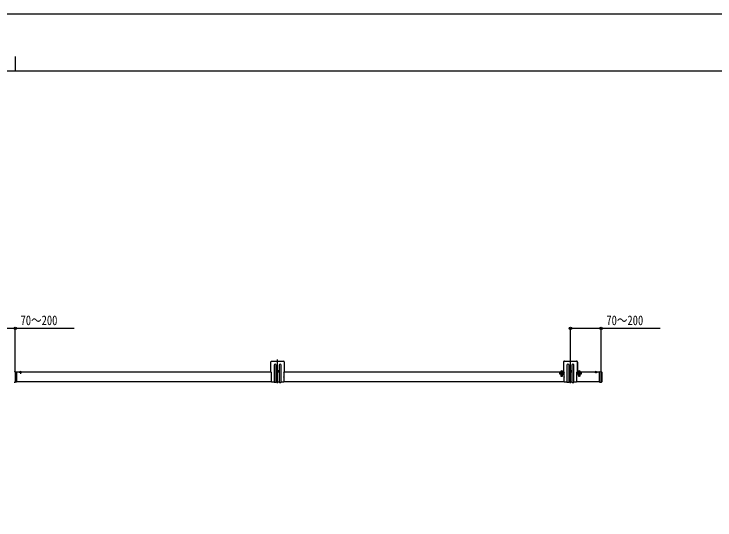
# Model space of a CAD drawing. Units: millimetres, scale not verified. Extents: x -4205 to 4205, y -2970 to 2970.
# Drawn here: x -9 to 2384, y 1243 to 2970 of the extents above; entities that cross this region are included whole.
import ezdxf
from ezdxf.enums import TextEntityAlignment as Align

# ---------------------------------------------------------------- set-up
doc = ezdxf.new("R2010")
doc.units = ezdxf.units.MM
doc.header["$LTSCALE"] = 16
for name, color, linetype in [('0-2_YKK_A1', 4, 'Continuous'), ('0-3_YKK_D', 6, 'Continuous'), ('0-4_YKK_ZWAK', 7, 'Continuous')]:
    doc.layers.add(name, color=color, linetype=linetype)
doc.styles.add('ＭＳ ゴシック', font='')
doc.styles.get('ＭＳ ゴシック').set_extended_font_data('MS Gothic')

msp = doc.modelspace()

# ---------------------------------------------------------------- linework, layer by layer
at = {"layer": '0-2_YKK_A1'}
for p, q in [((867.52, 1747.06), (867.52, 1782.56)), ((870.02, 1785.06), (911.02, 1785.06)), ((878.52, 1771.26), (878.52, 1713.56)), ((885.52, 1713.56), (885.52, 1771.26)), ((890.52, 1709.54), (890.52, 1790.71)), ((895.52, 1771.26), (895.52, 1713.56)), ((902.52, 1713.56), (902.52, 1771.26)), ((913.52, 1782.56), (913.52, 1747.06)), ((1866.52, 1782.06), (1866.52, 1750.06)), ((1867.52, 1747.06), (1867.52, 1782.56)), ((1870.02, 1785.06), (1911.02, 1785.06)), ((1878.52, 1771.26), (1878.52, 1713.56)), ((1885.52, 1713.56), (1885.52, 1771.26)), ((1890.52, 1709.54), (1890.52, 1790.71)), ((1895.52, 1771.26), (1895.52, 1713.56)), ((1902.52, 1713.56), (1902.52, 1771.26)), ((1913.52, 1782.56), (1913.52, 1747.06)), ((1914.52, 1782.06), (1914.52, 1750.06)), ((-4.98, 1749.31), (-9.29, 1749.05)), ((-4.98, 1748.32), (-4.98, 1713.81)), ((867.52, 1747.06), (-0.48, 1747.06)), ((8.92, 1747.06), (16.12, 1747.06)), ((10.47, 1749.03), (11.37, 1747.22)), ((12.52, 1746.61), (11.37, 1747.22)), ((12.52, 1750.56), (12.52, 1741.41)), ((12.52, 1746.61), (13.66, 1747.22)), ((14.57, 1749.03), (13.66, 1747.22)), ((867.52, 1747.06), (869.52, 1747.06)), ((869.52, 1746.78), (869.52, 1747.06)), ((886.27, 1750.26), (894.77, 1750.26)), ((889.27, 1749.85), (888.44, 1749.85)), ((890.52, 1746.01), (890.52, 1754.51)), ((891.76, 1750.68), (892.59, 1750.68)), ((911.52, 1747.06), (911.52, 1746.78)), ((911.52, 1747.06), (913.52, 1747.06)), ((1867.52, 1747.06), (913.52, 1747.06)), ((1852.52, 1749.06), (1865.52, 1749.06)), ((1852.52, 1747.56), (1852.52, 1749.06)), ((1852.52, 1747.56), (1865.52, 1747.56)), ((1855.52, 1747.36), (1855.52, 1747.06)), ((1865.52, 1747.36), (1855.52, 1747.36)), ((1858.27, 1747.06), (1855.52, 1747.06)), ((1856.54, 1749.06), (1864.5, 1749.06)), ((1857.27, 1747.06), (1857.27, 1746.56)), ((1858.27, 1736.11), (1858.27, 1747.36)), ((1858.44, 1751.14), (1859.37, 1749.28)), ((1858.52, 1747.66), (1858.66, 1748.48)), ((1862.52, 1747.66), (1858.52, 1747.66)), ((1858.52, 1747.66), (1858.52, 1734.46)), ((1858.9, 1747.66), (1858.66, 1748.68)), ((1858.9, 1747.66), (1858.9, 1733.71)), ((1859.37, 1749.28), (1860.52, 1748.67)), ((1860.52, 1752.56), (1860.52, 1732.6)), ((1861.66, 1749.28), (1860.52, 1748.67)), ((1862.59, 1751.14), (1861.66, 1749.28)), ((1862.14, 1747.66), (1862.38, 1748.68)), ((1862.14, 1747.66), (1862.14, 1733.71)), ((1862.52, 1747.66), (1862.38, 1748.48)), ((1862.52, 1747.66), (1862.52, 1734.46)), ((1862.77, 1735.86), (1862.77, 1747.36)), ((1867.52, 1747.06), (1869.52, 1747.06)), ((1869.52, 1746.78), (1869.52, 1747.06)), ((1886.27, 1750.26), (1894.77, 1750.26)), ((1889.27, 1749.85), (1888.44, 1749.85)), ((1890.52, 1746.01), (1890.52, 1754.51)), ((1891.76, 1750.68), (1892.59, 1750.68)), ((1911.52, 1747.06), (1911.52, 1746.78)), ((1911.52, 1747.06), (1913.52, 1747.06)), ((1989.02, 1747.06), (1913.52, 1747.06)), ((1915.52, 1749.06), (1928.52, 1749.06)), ((1915.52, 1747.56), (1928.52, 1747.56)), ((1915.52, 1747.36), (1915.52, 1747.06)), ((1925.52, 1747.36), (1915.52, 1747.36)), ((1918.27, 1747.06), (1915.52, 1747.06)), ((1916.54, 1749.06), (1924.5, 1749.06)), ((1917.27, 1747.06), (1917.27, 1746.56)), ((1918.27, 1736.11), (1918.27, 1747.36)), ((1918.44, 1751.14), (1919.37, 1749.28)), ((1918.52, 1747.66), (1918.66, 1748.48)), ((1922.52, 1747.66), (1918.52, 1747.66)), ((1918.52, 1747.66), (1918.52, 1734.46)), ((1918.9, 1747.66), (1918.66, 1748.68)), ((1918.9, 1747.66), (1918.9, 1733.71)), ((1919.37, 1749.28), (1920.52, 1748.67)), ((1920.52, 1752.56), (1920.52, 1732.6)), ((1921.66, 1749.28), (1920.52, 1748.67)), ((1922.59, 1751.14), (1921.66, 1749.28)), ((1922.14, 1747.66), (1922.38, 1748.68)), ((1922.14, 1747.66), (1922.14, 1733.71)), ((1922.52, 1747.66), (1922.38, 1748.48)), ((1922.52, 1747.66), (1922.52, 1734.46)), ((1922.77, 1735.86), (1922.77, 1747.36)), ((1928.52, 1747.56), (1928.52, 1749.06)), ((1973.92, 1747.06), (1981.12, 1747.06)), ((1975.47, 1749.03), (1976.37, 1747.22)), ((1977.52, 1746.61), (1976.37, 1747.22)), ((1977.52, 1750.56), (1977.52, 1743.99)), ((1977.52, 1746.61), (1978.66, 1747.22)), ((1979.57, 1749.03), (1978.66, 1747.22)), ((1989.02, 1748.31), (1989.02, 1749)), ((1989.02, 1713.81), (1989.02, 1748.31)), ((1989.34, 1749.3), (1996.08, 1748.88)), ((1995.02, 1711.96), (1995.02, 1750.29)), ((1997.02, 1747.88), (1997.02, 1714.24)), ((869.52, 1731.78), (869.52, 1745.35)), ((869.52, 1713.56), (869.52, 1730.35)), ((911.52, 1745.35), (911.52, 1731.78)), ((911.52, 1730.35), (911.52, 1713.56)), ((1853.77, 1740.76), (1853.77, 1745.26)), ((1866.77, 1740.76), (1853.77, 1740.76)), ((1857.52, 1739.26), (1856.27, 1740.76)), ((1858.52, 1739.26), (1857.52, 1739.26)), ((1862.52, 1734.46), (1858.52, 1734.46)), ((1859.22, 1733.06), (1858.52, 1734.46)), ((1861.82, 1733.06), (1859.22, 1733.06)), ((1859.52, 1736.86), (1859.52, 1744.36)), ((1859.52, 1743.86), (1861.52, 1743.86)), ((1860.77, 1743.76), (1860.27, 1743.76)), ((1860.77, 1742.26), (1860.27, 1742.26)), ((1861.52, 1736.86), (1861.52, 1744.36)), ((1862.52, 1734.46), (1861.82, 1733.06)), ((1862.77, 1744.51), (1862.77, 1743.01)), ((1864.27, 1743.01), (1862.77, 1743.01)), ((1864.02, 1739.26), (1863.02, 1739.26)), ((1865.27, 1740.76), (1864.02, 1739.26)), ((1866.77, 1740.76), (1867.77, 1743.26)), ((1869.52, 1731.78), (1869.52, 1745.35)), ((1869.52, 1713.56), (1869.52, 1730.35)), ((1911.52, 1745.35), (1911.52, 1731.78)), ((1911.52, 1730.35), (1911.52, 1713.56)), ((1913.77, 1740.76), (1913.77, 1745.26)), ((1926.77, 1740.76), (1913.77, 1740.76)), ((1917.52, 1739.26), (1916.27, 1740.76)), ((1918.52, 1739.26), (1917.52, 1739.26)), ((1922.52, 1734.46), (1918.52, 1734.46)), ((1919.22, 1733.06), (1918.52, 1734.46)), ((1921.82, 1733.06), (1919.22, 1733.06)), ((1919.52, 1736.86), (1919.52, 1744.36)), ((1919.52, 1743.86), (1921.52, 1743.86)), ((1920.77, 1743.76), (1920.27, 1743.76)), ((1920.77, 1742.26), (1920.27, 1742.26)), ((1921.52, 1736.86), (1921.52, 1744.36)), ((1922.52, 1734.46), (1921.82, 1733.06)), ((1922.77, 1744.51), (1922.77, 1743.01)), ((1924.27, 1743.01), (1922.77, 1743.01)), ((1924.02, 1739.26), (1923.02, 1739.26)), ((1925.27, 1740.76), (1924.02, 1739.26)), ((1926.77, 1740.76), (1927.77, 1743.26)), ((-9.29, 1713.08), (-4.98, 1712.81)), ((-4.98, 1712.81), (-4.98, 1713.81)), ((-0.67, 1713.08), (-4.98, 1712.81)), ((-0.48, 1715.06), (869.52, 1715.06)), ((-0.48, 1714.08), (-0.48, 1713.28)), ((878.52, 1713.56), (869.52, 1713.56)), ((884.52, 1712.56), (879.52, 1712.56)), ((895.52, 1713.56), (885.52, 1713.56)), ((896.52, 1712.56), (901.52, 1712.56)), ((911.52, 1713.56), (902.52, 1713.56)), ((911.52, 1715.06), (1869.52, 1715.06)), ((1878.52, 1713.56), (1869.52, 1713.56)), ((1884.52, 1712.56), (1879.52, 1712.56)), ((1895.52, 1713.56), (1885.52, 1713.56)), ((1896.52, 1712.56), (1901.52, 1712.56)), ((1911.52, 1713.56), (1902.52, 1713.56)), ((1911.52, 1715.06), (1989.02, 1715.06)), ((1989.02, 1713.13), (1989.02, 1713.81)), ((1989.34, 1712.83), (1996.08, 1713.25))]:
    msp.add_line(p, q, dxfattribs=at)
for points in [[(-4.98, 1748.32), (-4.98, 1749.31), (-0.67, 1749.05)], [(-0.48, 1748.85), (-0.48, 1748.05), (-0.48, 1714.08)], [(888.44, 1749.85), (888.44, 1750.68), (889.27, 1750.68)], [(890.1, 1751.51), (890.1, 1752.34), (890.93, 1752.34), (890.93, 1751.51)], [(890.93, 1749.02), (890.93, 1748.19), (890.1, 1748.19), (890.1, 1749.02)], [(892.59, 1750.68), (892.59, 1749.85), (891.76, 1749.85)], [(1864.77, 1746.56), (1864.77, 1747.06), (1857.27, 1747.06)], [(1865.52, 1747.36), (1865.52, 1747.06), (1862.77, 1747.06)], [(1888.44, 1749.85), (1888.44, 1750.68), (1889.27, 1750.68)], [(1890.1, 1751.51), (1890.1, 1752.34), (1890.93, 1752.34), (1890.93, 1751.51)], [(1890.93, 1749.02), (1890.93, 1748.19), (1890.1, 1748.19), (1890.1, 1749.02)], [(1892.59, 1750.68), (1892.59, 1749.85), (1891.76, 1749.85)], [(1924.77, 1746.56), (1924.77, 1747.06), (1917.27, 1747.06)], [(1925.52, 1747.36), (1925.52, 1747.06), (1922.77, 1747.06)], [(1867.77, 1743.26), (1867.77, 1745.26), (1853.77, 1745.26)], [(1860.52, 1733.86), (1860.52, 1734.86), (1861.77, 1734.86)], [(1927.77, 1743.26), (1927.77, 1745.26), (1913.77, 1745.26)], [(1920.52, 1733.86), (1920.52, 1734.86), (1921.77, 1734.86)]]:
    msp.add_lwpolyline(points, dxfattribs=at)
for centre in [(890.52, 1750.26), (1890.52, 1750.26)]:
    msp.add_circle(centre, 4.25, dxfattribs=at)
for centre, radius, start, end in [((870.02, 1782.56), 2.5, 90, 180), ((882.02, 1771.26), 3.5, 0, 180), ((899.02, 1771.26), 3.5, 0, 180), ((911.02, 1782.56), 2.5, 0, 90), ((1869.02, 1782.06), 2.5, 103.64345, 180), ((1870.02, 1782.56), 2.5, 90, 180), ((1882.02, 1771.26), 3.5, 0, 180), ((1899.02, 1771.26), 3.5, 0, 180), ((1911.02, 1782.56), 2.5, 0, 90), ((1912.02, 1782.06), 2.5, 0, 76.35598), ((-0.68, 1748.85), 0.2, 0, 86.5), ((8.92, 1747.22), 0.154, 152.71904, 270), ((12.52, 1745.36), 4.2, 27.28096, 152.71904), ((16.12, 1747.22), 0.154, 270, 27.28096), ((889.27, 1751.51), 0.83, 270, 0), ((889.27, 1749.02), 0.83, 0, 90), ((891.76, 1751.51), 0.83, 180, 270), ((891.76, 1749.02), 0.83, 90, 180), ((1856.54, 1749.34), 0.274, 142.28591, 270), ((1860.52, 1746.26), 5.3, 37.71409, 142.28591), ((1858.17, 1748.56), 0.5, 349.90904, 90), ((1862.87, 1748.56), 0.5, 90, 190.09096), ((1864.5, 1749.34), 0.274, 270, 37.71409), ((1865.52, 1750.06), 1, 270, 0), ((1865.52, 1750.06), 2.5, 270, 323.1301), ((1889.27, 1751.51), 0.83, 270, 0), ((1889.27, 1749.02), 0.83, 0, 90), ((1891.76, 1751.51), 0.83, 180, 270), ((1891.76, 1749.02), 0.83, 90, 180), ((1915.52, 1750.06), 2.5, 216.8699, 270), ((1915.52, 1750.06), 1, 180, 270), ((1916.54, 1749.34), 0.274, 142.28591, 270), ((1920.52, 1746.26), 5.3, 37.71409, 142.28591), ((1918.17, 1748.56), 0.5, 349.90904, 90), ((1922.87, 1748.56), 0.5, 90, 190.09096), ((1924.5, 1749.34), 0.274, 270, 37.71409), ((1973.92, 1747.22), 0.154, 152.71904, 270), ((1977.52, 1745.36), 4.2, 27.28096, 152.71904), ((1981.12, 1747.22), 0.154, 270, 27.28096), ((1989.32, 1749), 0.3, 86.5, 180), ((1996.02, 1747.88), 1, 0, 86.5), ((868.82, 1746.06), 1, 314.427, 45.573), ((868.82, 1731.06), 1, 314.427, 45.573), ((912.22, 1746.06), 1, 134.427, 225.573), ((912.22, 1731.06), 1, 134.427, 225.573), ((1860.52, 1736.11), 2.25, 180, 270), ((1860.77, 1734.45), 5.32, 64.95498, 115.04502), ((1860.52, 1744.36), 1, 0, 180), ((1860.27, 1743.01), 0.75, 90, 270), ((1860.52, 1736.86), 1, 180, 0), ((1860.77, 1743.01), 0.75, 270, 90), ((1861.77, 1735.86), 1, 270, 0), ((1862.77, 1743.01), 1.5, 0, 90), ((1868.82, 1746.06), 1, 314.427, 45.573), ((1868.82, 1731.06), 1, 314.427, 45.573), ((1912.22, 1746.06), 1, 134.427, 225.573), ((1912.22, 1731.06), 1, 134.427, 225.573), ((1920.52, 1736.11), 2.25, 180, 270), ((1920.77, 1734.45), 5.32, 64.95498, 115.04502), ((1920.52, 1744.36), 1, 0, 180), ((1920.27, 1743.01), 0.75, 90, 270), ((1920.52, 1736.86), 1, 180, 0), ((1920.77, 1743.01), 0.75, 270, 90), ((1921.77, 1735.86), 1, 270, 0), ((1922.77, 1743.01), 1.5, 0, 90), ((-0.68, 1713.28), 0.2, 273.5, 0), ((879.52, 1713.56), 1, 180, 270), ((884.52, 1713.56), 1, 270, 0), ((896.52, 1713.56), 1, 180, 270), ((901.52, 1713.56), 1, 270, 0), ((1879.52, 1713.56), 1, 180, 270), ((1884.52, 1713.56), 1, 270, 0), ((1896.52, 1713.56), 1, 180, 270), ((1901.52, 1713.56), 1, 270, 0), ((1989.32, 1713.13), 0.3, 180, 273.5), ((1996.02, 1714.24), 1, 273.5, 0)]:
    msp.add_arc(centre, radius, start, end, dxfattribs=at)
at = {"layer": '0-3_YKK_D'}
for p, q in [((-4.98, 1748.66), (-4.98, 1898.06)), ((1890.52, 1791.71), (1890.52, 1898.06)), ((1995.02, 1751.29), (1995.02, 1898.06))]:
    msp.add_line(p, q, dxfattribs=at)
for points in [[(-109.48, 1897.06), (-4.98, 1897.06), (196.42, 1897.06)], [(1890.52, 1897.06), (1995.02, 1897.06), (2196.42, 1897.06)]]:
    msp.add_lwpolyline(points, dxfattribs=at)
for centre in [(-4.98, 1897.06), (1890.52, 1897.06), (1995.02, 1897.06)]:
    msp.add_circle(centre, 4.25, dxfattribs=at)
at = {"layer": '0-4_YKK_ZWAK'}
for p, q in [((-4.98, 2825), (-4.98, 2775)), ((3895.02, 2775), (-3904.98, 2775))]:
    msp.add_line(p, q, dxfattribs=at)
msp.add_lwpolyline([(-4205, -2970), (4205, -2970), (4205, 2970), (-4205, 2970)], close=True, dxfattribs=at)

# ---------------------------------------------------------------- texts
at = {"layer": '0-3_YKK_D', "style": 'ＭＳ ゴシック', "width": 0.8}
for p in [(13.02, 1898.06), (2013.02, 1898.06)]:
    msp.add_text('70～200', height=32.99, dxfattribs=at).set_placement(p, align=Align.BOTTOM_LEFT)

doc.saveas('drawing.dxf')
